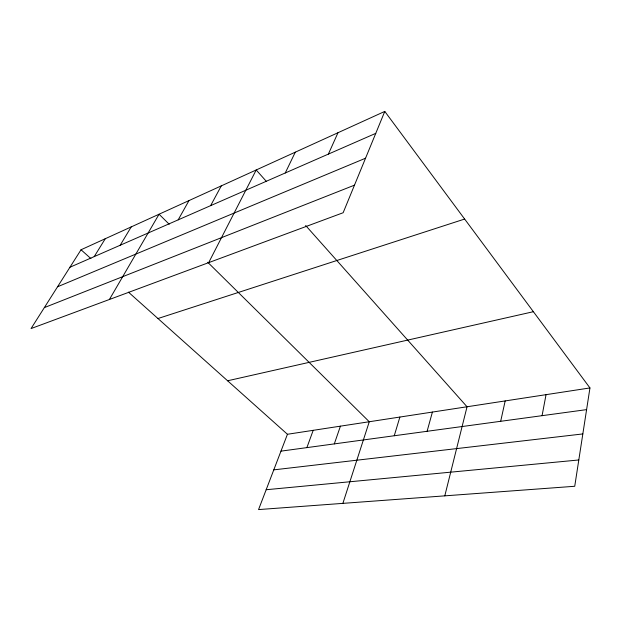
<?xml version="1.0" encoding="UTF-8"?>
<svg xmlns="http://www.w3.org/2000/svg" width="621" height="621" viewBox="0 0 621 621"><rect width="100%" height="100%" fill="white"/><g stroke="black" fill="none" stroke-linecap="round" stroke-linejoin="round"><path stroke-width="0.93" d="M589.95 387.939L574.736 486.274L258.553 509.585L287.438 434.273L589.95 387.939L384.779 111.415L81.033 249.758L31.05 328.571L343.149 212.731L384.779 111.415M542.071 415.674L546.045 394.661M500.681 421.294L505.176 400.925M444.799 495.853L467.046 406.763L305.641 225.493M427.101 431.292L432.402 412.072M394.257 435.756L399.877 417.056M342.877 503.367L369.27 421.744L207.756 262.287M334.315 443.891L340.424 426.161M306.89 447.617L313.194 430.33M328.377 154.101L337.987 132.723M285.241 172.987L295.301 152.168M208.687 262.636L256.201 169.975L266.51 181.549M210.635 205.644L221.286 185.881M178.173 219.857L188.994 200.583M109.405 299.493L159.061 214.222L169.199 224.235M120.195 245.241L131.225 226.898M94.206 256.62L105.275 238.72M69.948 267.24L375.767 133.352M57.559 286.77L365.552 158.208M44.347 307.605L354.475 185.159M157.959 318.534L464.648 219.05M227.596 380.782L533.385 311.703M280.971 451.141L586.597 409.627M273.791 469.864L582.832 433.932M266.168 489.728L578.803 459.975M81.033 249.758L90.899 258.584M128.454 292.149L287.438 434.273"/></g></svg>
